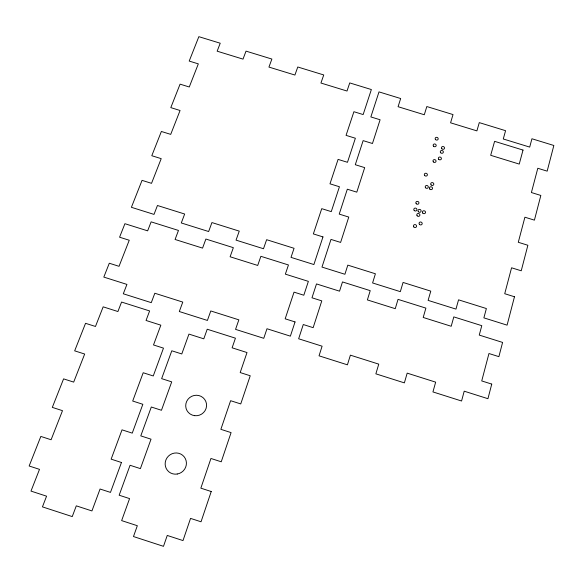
<?xml version="1.0" encoding="UTF-8"?>
<svg xmlns="http://www.w3.org/2000/svg" width="583" height="583" viewBox="0 0 583 583"><rect width="100%" height="100%" fill="white"/><g stroke="black" fill="none" stroke-linecap="round" stroke-linejoin="round"><path stroke-width="0.87" d="M491.746 384.095L487.942 398.706L464.206 391.186L461.568 401.009L432.943 391.929L435.661 382.149L407.182 373.135L404.376 382.878L375.867 373.841L378.761 364.135L350.398 355.156L347.424 364.827L319.039 355.827L322.093 346.193L298.642 338.774L303.277 324.534L313.158 327.661L321.787 300.879L311.985 297.796L316.496 283.928L339.546 291.172L342.483 281.932L370.227 290.647L367.377 299.917L395.259 308.684L398.029 299.37L425.889 308.123L423.2 317.465L451.198 326.269L453.807 316.89L481.784 325.671L479.255 335.087L502.59 342.425L498.888 356.65L488.955 353.524L481.733 380.932L491.746 384.095M514.476 296.762L507.086 325.146L483.883 317.866L486.382 308.545L458.551 299.83L455.972 309.107L428.119 300.376L430.779 291.128L403.072 282.449L400.324 291.653L372.588 282.959L375.408 273.784L347.811 265.134L344.91 274.272L321.976 267.08L330.984 239.416L340.61 242.419L348.772 217.073L339.226 214.099L347.322 189.205L356.796 192.15L364.688 167.627L355.295 164.719L363.136 140.627L372.457 143.505L380.101 119.77L370.854 116.928L379.001 91.888L400.667 98.527L398.08 106.704L424.3 114.749L426.822 106.543L453.02 114.574L450.572 122.809L476.901 130.883L479.277 122.619L505.578 130.687L503.275 138.98L529.699 147.091L531.936 138.761L553.85 145.48L547.167 171.147L537.803 168.268L531.404 192.536L540.842 195.451L534.414 220.148L524.904 217.204L518.287 242.288L527.877 245.261L521.231 270.796L511.568 267.786L504.725 293.715L514.476 296.762M523.024 150.064L519.234 164.085L490.682 155.304L494.603 141.341L523.024 150.064M295.049 321.933L290.378 336.158L266.985 328.746L263.764 338.308L235.554 329.366L238.855 319.841L210.784 310.958L207.402 320.439L179.309 311.533L182.778 302.089L154.823 293.242L151.274 302.65L123.304 293.781L126.926 284.409L103.818 277.093L109.291 263.239L119.034 266.314L129.244 240.247L119.581 237.208L124.915 223.704L147.645 230.846L151.128 221.853L178.478 230.445L175.075 239.475L202.563 248.11L205.886 239.045L233.353 247.673L230.11 256.768L257.708 265.447L260.878 256.309L288.454 264.974L285.364 274.141L308.371 281.37L303.816 295.224L294.029 292.141L285.174 318.814L295.049 321.933M322.967 236.909L313.894 264.544L291.012 257.373L294.065 248.3L266.635 239.7L263.501 248.737L236.042 240.13L239.256 231.13L211.928 222.568L208.641 231.531L181.298 222.961L184.665 214.027L157.454 205.5L154.007 214.398L131.401 207.308L142.048 180.366L151.536 183.332L161.207 158.649L151.791 155.719L161.374 131.474L170.717 134.374L180.067 110.493L170.804 107.622L180.074 84.156L189.271 86.991L198.329 63.875L189.205 61.069L198.847 36.671L220.228 43.222L217.146 51.187L243.016 59.123L246.026 51.129L271.882 59.058L268.938 67.081L294.911 75.047L297.782 66.994L323.74 74.952L320.934 83.034L347.009 91.035L349.742 82.917L371.364 89.549L363.151 114.559L353.91 111.717L346.062 135.365L355.375 138.237L347.468 162.3L338.089 159.392L329.978 183.82L339.437 186.757L331.275 211.622L321.736 208.656L313.355 233.907L322.967 236.909M211.228 491.52L201.033 521.785L190.554 518.389L182.996 540.579L167.248 535.449L163.488 546.329L133.478 536.549L137.333 525.713L121.636 520.604L129.579 498.596L119.158 495.215L130.067 465.278L140.401 468.623L151.026 439.181L140.78 435.88L151.303 407.007L161.462 410.272L171.715 381.865L161.637 378.644L171.796 350.784L181.787 353.961L188.95 334.103L203.802 338.818L207.213 329.227L235.437 338.184L232.114 347.811L247.01 352.547L240.189 372.566L250.231 375.765L240.743 403.932L230.613 400.696L220.87 429.328L231.079 432.608L221.241 461.794L210.944 458.478L200.844 488.16L211.228 491.52M121.461 462.494L110.471 492.395L100.065 489.02L91.932 510.934L76.293 505.847L72.248 516.589L42.442 506.875L46.574 496.177L30.986 491.097L39.506 469.359L29.15 465.999L40.839 436.427L51.1 439.75L62.498 410.665L52.317 407.386L63.591 378.863L73.684 382.105L84.673 354.041L74.668 350.842L85.548 323.31L95.474 326.473L103.162 306.84L117.912 311.533L121.577 302.052L149.62 310.95L146.042 320.468L160.842 325.168L153.504 344.954L163.48 348.131L153.256 375.962L143.192 372.748L132.698 401.038L142.842 404.296L132.246 433.133L122.015 429.839L111.142 459.156L121.461 462.494M194.686 415.672A10.479 10.195 -24.1 0 0 205.828 401.476A10.479 10.195 -24.1 0 0 187.93 399.348A10.479 10.195 -24.1 0 0 194.686 415.672M177.254 474.023A10.778 10.465 -42.4 0 0 184.177 456.802A10.778 10.465 -42.4 0 0 165.929 459.87A10.778 10.465 -42.4 0 0 177.254 474.023M417.1 215.739A1.581 1.45 20.5 0 0 419.789 215.564A1.581 1.45 20.5 0 0 418.157 213.458A1.581 1.45 20.5 0 0 417.1 215.739M422.726 213.035A1.581 1.45 20.8 0 0 425.415 212.861A1.581 1.45 20.8 0 0 423.775 210.755A1.581 1.45 20.8 0 0 422.726 213.035M414.192 210.448A1.581 1.45 20 0 0 416.852 210.099A1.581 1.45 20 0 0 415.067 208.095A1.581 1.45 20 0 0 414.192 210.448M416.218 203.722A1.574 1.443 19.8 0 0 418.864 203.372A1.574 1.443 19.8 0 0 417.093 201.383A1.574 1.443 19.8 0 0 416.218 203.722M418.317 211.665A1.581 1.45 20.4 0 0 421.006 211.491A1.581 1.45 20.4 0 0 419.374 209.384A1.581 1.45 20.4 0 0 418.317 211.665M419.374 224.28A1.589 1.458 21.2 0 0 422.077 224.105A1.589 1.458 21.2 0 0 420.438 221.985A1.589 1.458 21.2 0 0 419.374 224.28M413.762 226.874A1.589 1.465 20.8 0 0 416.466 226.7A1.589 1.465 20.8 0 0 414.826 224.579A1.589 1.465 20.8 0 0 413.762 226.874M429.817 189.096A1.567 1.428 20.2 0 0 432.448 188.754A1.567 1.428 20.2 0 0 430.677 186.779A1.567 1.428 20.2 0 0 429.817 189.096M425.605 187.792A1.567 1.428 19.8 0 0 428.235 187.449A1.567 1.428 19.8 0 0 426.465 185.481A1.567 1.428 19.8 0 0 425.605 187.792M424.701 175.541A1.56 1.414 19.2 0 0 427.324 175.199A1.56 1.414 19.2 0 0 425.561 173.246A1.56 1.414 19.2 0 0 424.701 175.541M431.099 184.906A1.567 1.421 20.1 0 0 433.73 184.571A1.567 1.421 20.1 0 0 431.952 182.596A1.567 1.421 20.1 0 0 431.099 184.906M433.358 161.892A1.552 1.399 19.3 0 0 435.967 161.557A1.552 1.399 19.3 0 0 434.204 159.618A1.552 1.399 19.3 0 0 433.358 161.892M440.675 152.753A1.545 1.392 19.4 0 0 443.277 152.425A1.545 1.392 19.4 0 0 441.52 150.494A1.545 1.392 19.4 0 0 440.675 152.753M433.526 146.209A1.545 1.385 18.7 0 0 436.12 145.888A1.545 1.385 18.7 0 0 434.371 143.965A1.545 1.385 18.7 0 0 433.526 146.209M435.53 139.563A1.538 1.385 18.6 0 0 438.117 139.242A1.538 1.385 18.6 0 0 436.368 137.326A1.538 1.385 18.6 0 0 435.53 139.563M441.863 148.782A1.545 1.385 19.4 0 0 444.457 148.454A1.545 1.385 19.4 0 0 442.701 146.522A1.545 1.385 19.4 0 0 441.863 148.782M438.722 159.312A1.552 1.399 19.6 0 0 441.331 158.977A1.552 1.399 19.6 0 0 439.567 157.038A1.552 1.399 19.6 0 0 438.722 159.312"/></g></svg>
